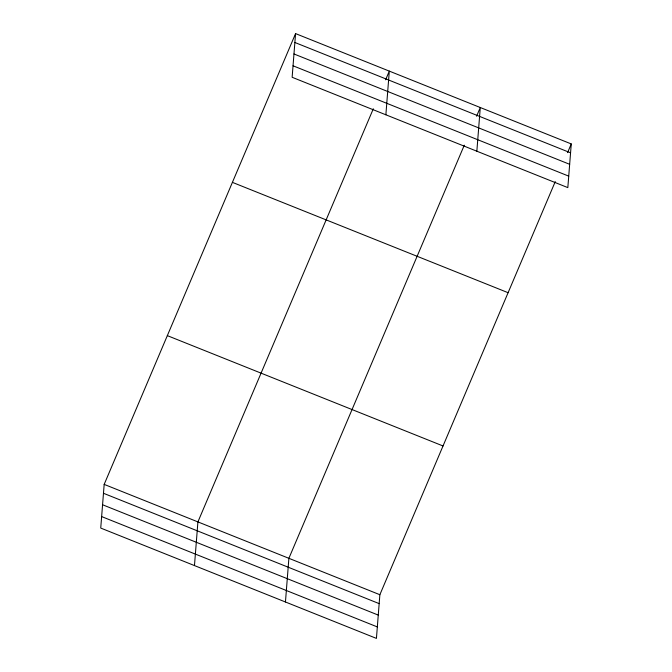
<?xml version="1.0" encoding="UTF-8"?>
<svg xmlns="http://www.w3.org/2000/svg" width="672" height="672" viewBox="0 0 672 672"><rect width="100%" height="100%" fill="white"/><g stroke="black" fill="none" stroke-linecap="round" stroke-linejoin="round"><path stroke-width="1.01" d="M295.571 33.6L292.135 77.28L567.823 187.614L571.267 143.934L295.571 33.6L104.177 484.386L100.733 528.066L376.429 638.4L379.865 594.72L555.265 181.608M194.468 565.58L197.912 521.9L373.313 108.788M285.449 601.986L288.884 558.314L464.293 145.194M385.871 114.786L389.306 71.114L385.619 79.808M476.851 151.2L480.287 107.52L476.591 116.214M567.571 152.628L571.267 143.934M294.874 42.487L570.562 152.821M293.966 53.97L569.663 164.304M293.042 65.797L568.73 176.131M232.411 182.364L508.099 292.698M167.336 335.63L443.024 445.964M104.177 484.386L379.865 594.72M103.471 493.273L379.168 603.616M102.572 504.756L378.26 615.09M101.64 516.583L377.328 626.917"/></g></svg>
